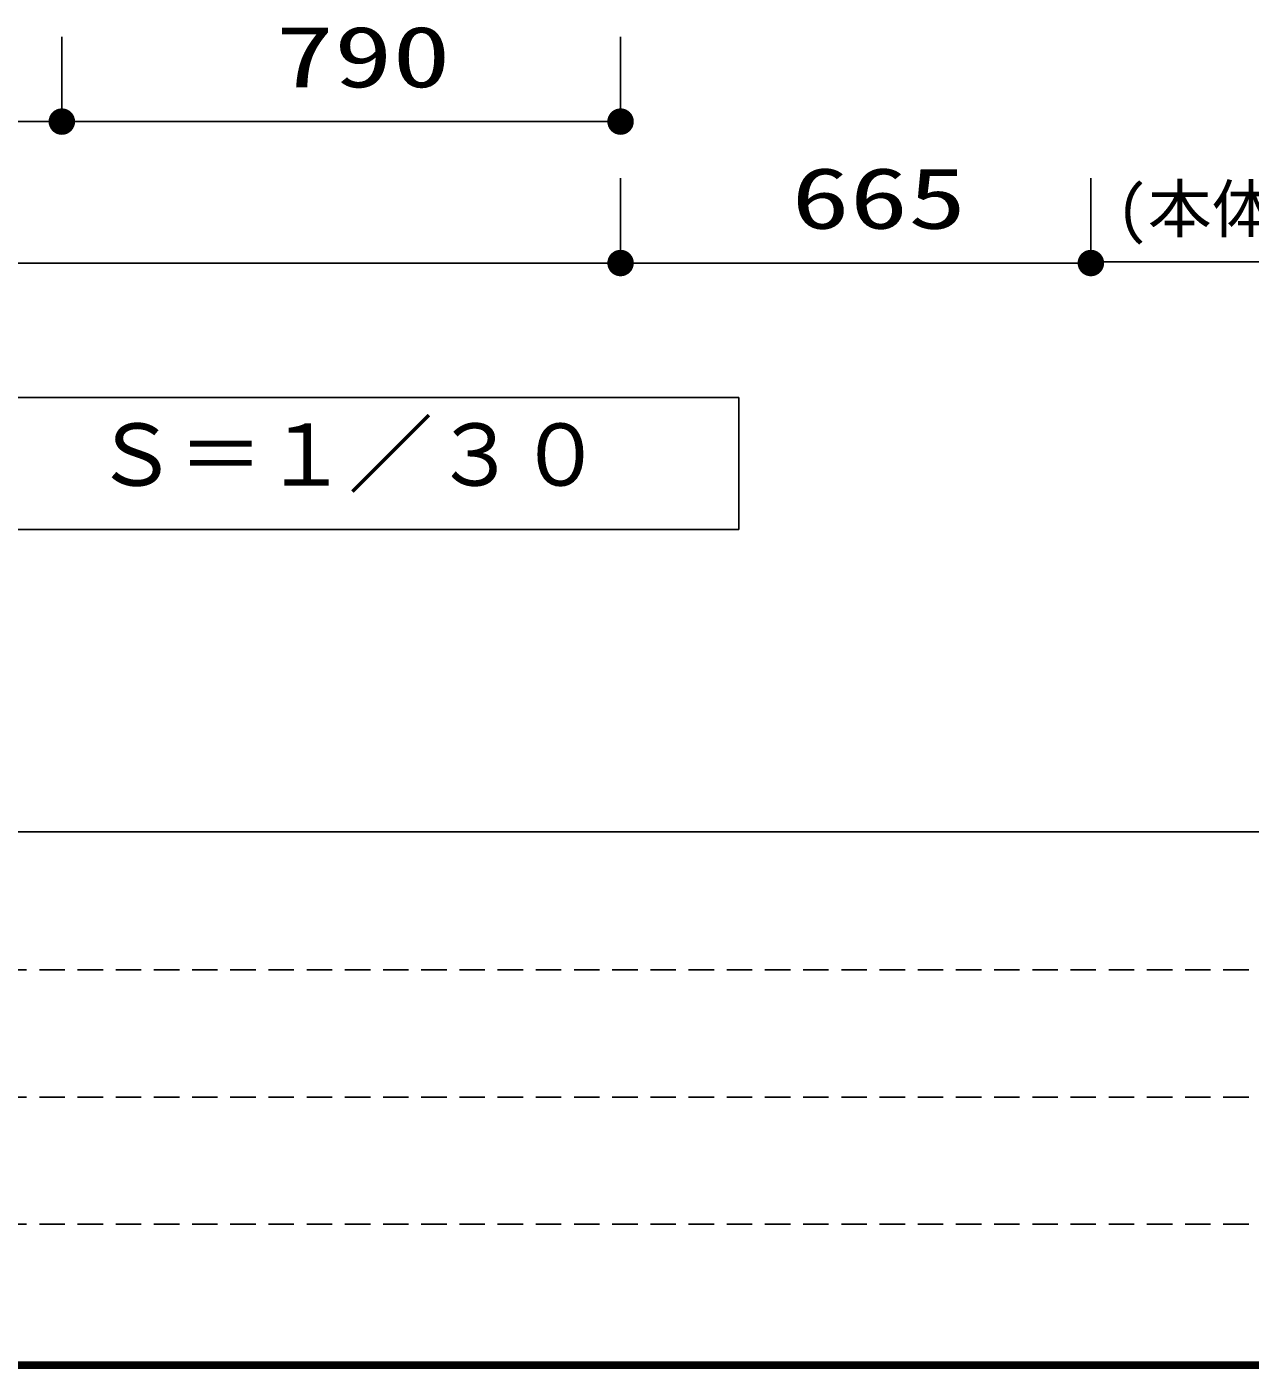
# Model space of a CAD drawing. Units: millimetres, scale not verified. Extents: x -9364 to 7955, y -6535 to 5543.
# Drawn here: x -4480 to -2750, y -6042 to -4145 of the extents above; entities that cross this region are included whole.
import ezdxf
from ezdxf.enums import TextEntityAlignment as Align

# ---------------------------------------------------------------- set-up
doc = ezdxf.new("R2010")
doc.units = ezdxf.units.MM
doc.header["$LTSCALE"] = 30
doc.linetypes.add('DASHED1', pattern=[1.8, 1.2, -0.6])
for name, color, linetype, lineweight in [('0-2_SEISAKU', 3, 'Continuous', 25), ('0-6_SUNPO', 7, 'Continuous', 25), ('0-7_07', 7, 'Continuous', 25)]:
    doc.layers.add(name, color=color, linetype=linetype, lineweight=lineweight)
doc.styles.add('MS Gothic', font='')
doc.styles.add('ＭＳ ゴシック', font='')
doc.styles.get('MS Gothic').set_extended_font_data('MS Gothic')
doc.styles.get('ＭＳ ゴシック').set_extended_font_data('MS Gothic')

msp = doc.modelspace()

# ---------------------------------------------------------------- linework, layer by layer
at = {"layer": '0-2_SEISAKU'}
msp.add_lwpolyline([(-3472.95, -4855.97), (-3472.95, -4669.66), (-5502.27, -4669.66), (-5502.27, -4855.97)], close=True, dxfattribs=at)
at = {"layer": '0-6_SUNPO', "color": 4}
for p, q in [((-4430.11, -4159.39), (-4430.11, -4279.39)), ((-4430.11, -4159.39), (-4430.11, -4279.39)), ((-3640.11, -4159.39), (-3640.11, -4279.39)), ((-6040.11, -4279.39), (-4430.11, -4279.39)), ((-4430.11, -4279.39), (-3640.11, -4279.39)), ((-3640.11, -4359.39), (-3640.11, -4479.39)), ((-3640.11, -4359.39), (-3640.11, -4479.39)), ((-2975.11, -4359.39), (-2975.11, -4479.39)), ((-6040.11, -4479.39), (-3640.11, -4479.39)), ((-3640.11, -4479.39), (-2975.11, -4479.39)), ((-2975.11, -4477.89), (-2526.4, -4477.89))]:
    msp.add_line(p, q, dxfattribs=at)
at = {"layer": '0-6_SUNPO'}
for points in [[(-4443.37, -4266.13), (-4430.11, -4279.39), (-4445.7, -4268.97)], [(-4443.37, -4266.13), (-4430.11, -4279.39), (-4445.7, -4268.97)], [(-4440.53, -4263.8), (-4430.11, -4279.39), (-4443.37, -4266.13)], [(-4440.53, -4263.8), (-4430.11, -4279.39), (-4443.37, -4266.13)], [(-4437.29, -4262.07), (-4430.11, -4279.39), (-4440.53, -4263.8)], [(-4437.29, -4262.07), (-4430.11, -4279.39), (-4440.53, -4263.8)], [(-4433.77, -4261), (-4430.11, -4279.39), (-4437.29, -4262.07)], [(-4433.77, -4261), (-4430.11, -4279.39), (-4437.29, -4262.07)], [(-4430.11, -4260.64), (-4430.11, -4279.39), (-4433.77, -4261)], [(-4430.11, -4260.64), (-4430.11, -4279.39), (-4433.77, -4261)], [(-4426.45, -4261), (-4430.11, -4279.39), (-4430.11, -4260.64)], [(-4426.45, -4261), (-4430.11, -4279.39), (-4430.11, -4260.64)], [(-4422.93, -4262.07), (-4430.11, -4279.39), (-4426.45, -4261)], [(-4422.93, -4262.07), (-4430.11, -4279.39), (-4426.45, -4261)], [(-4419.69, -4263.8), (-4430.11, -4279.39), (-4422.93, -4262.07)], [(-4419.69, -4263.8), (-4430.11, -4279.39), (-4422.93, -4262.07)], [(-4416.85, -4266.13), (-4430.11, -4279.39), (-4419.69, -4263.8)], [(-4416.85, -4266.13), (-4430.11, -4279.39), (-4419.69, -4263.8)], [(-4414.52, -4268.97), (-4430.11, -4279.39), (-4416.85, -4266.13)], [(-4414.52, -4268.97), (-4430.11, -4279.39), (-4416.85, -4266.13)], [(-3653.37, -4266.13), (-3640.11, -4279.39), (-3655.7, -4268.97)], [(-3650.53, -4263.8), (-3640.11, -4279.39), (-3653.37, -4266.13)], [(-3647.29, -4262.07), (-3640.11, -4279.39), (-3650.53, -4263.8)], [(-3643.77, -4261), (-3640.11, -4279.39), (-3647.29, -4262.07)], [(-3640.11, -4260.64), (-3640.11, -4279.39), (-3643.77, -4261)], [(-3636.45, -4261), (-3640.11, -4279.39), (-3640.11, -4260.64)], [(-3632.93, -4262.07), (-3640.11, -4279.39), (-3636.45, -4261)], [(-3629.69, -4263.8), (-3640.11, -4279.39), (-3632.93, -4262.07)], [(-3626.85, -4266.13), (-3640.11, -4279.39), (-3629.69, -4263.8)], [(-3624.52, -4268.97), (-3640.11, -4279.39), (-3626.85, -4266.13)], [(-4448.5, -4275.73), (-4430.11, -4279.39), (-4448.86, -4279.39)], [(-4448.5, -4275.73), (-4430.11, -4279.39), (-4448.86, -4279.39)], [(-4448.86, -4279.39), (-4430.11, -4279.39), (-4448.5, -4283.05)], [(-4448.86, -4279.39), (-4430.11, -4279.39), (-4448.5, -4283.05)], [(-4447.43, -4272.22), (-4430.11, -4279.39), (-4448.5, -4275.73)], [(-4447.43, -4272.22), (-4430.11, -4279.39), (-4448.5, -4275.73)], [(-4448.5, -4283.05), (-4430.11, -4279.39), (-4447.43, -4286.57)], [(-4448.5, -4283.05), (-4430.11, -4279.39), (-4447.43, -4286.57)], [(-4445.7, -4268.97), (-4430.11, -4279.39), (-4447.43, -4272.22)], [(-4445.7, -4268.97), (-4430.11, -4279.39), (-4447.43, -4272.22)], [(-4447.43, -4286.57), (-4430.11, -4279.39), (-4445.7, -4289.81)], [(-4447.43, -4286.57), (-4430.11, -4279.39), (-4445.7, -4289.81)], [(-4445.7, -4289.81), (-4430.11, -4279.39), (-4443.37, -4292.65)], [(-4445.7, -4289.81), (-4430.11, -4279.39), (-4443.37, -4292.65)], [(-4443.37, -4292.65), (-4430.11, -4279.39), (-4440.53, -4294.98)], [(-4443.37, -4292.65), (-4430.11, -4279.39), (-4440.53, -4294.98)], [(-4440.53, -4294.98), (-4430.11, -4279.39), (-4437.29, -4296.71)], [(-4440.53, -4294.98), (-4430.11, -4279.39), (-4437.29, -4296.71)], [(-4437.29, -4296.71), (-4430.11, -4279.39), (-4433.77, -4297.78)], [(-4437.29, -4296.71), (-4430.11, -4279.39), (-4433.77, -4297.78)], [(-4433.77, -4297.78), (-4430.11, -4279.39), (-4430.11, -4298.14)], [(-4433.77, -4297.78), (-4430.11, -4279.39), (-4430.11, -4298.14)], [(-4412.79, -4272.22), (-4430.11, -4279.39), (-4414.52, -4268.97)], [(-4412.79, -4272.22), (-4430.11, -4279.39), (-4414.52, -4268.97)], [(-4411.72, -4275.73), (-4430.11, -4279.39), (-4412.79, -4272.22)], [(-4411.72, -4275.73), (-4430.11, -4279.39), (-4412.79, -4272.22)], [(-4411.36, -4279.39), (-4430.11, -4279.39), (-4411.72, -4275.73)], [(-4411.36, -4279.39), (-4430.11, -4279.39), (-4411.72, -4275.73)], [(-4430.11, -4298.14), (-4430.11, -4279.39), (-4426.45, -4297.78)], [(-4426.45, -4297.78), (-4430.11, -4279.39), (-4422.93, -4296.71)], [(-4422.93, -4296.71), (-4430.11, -4279.39), (-4419.69, -4294.98)], [(-4419.69, -4294.98), (-4430.11, -4279.39), (-4416.85, -4292.65)], [(-4416.85, -4292.65), (-4430.11, -4279.39), (-4414.52, -4289.81)], [(-4414.52, -4289.81), (-4430.11, -4279.39), (-4412.79, -4286.57)], [(-4412.79, -4286.57), (-4430.11, -4279.39), (-4411.72, -4283.05)], [(-4411.72, -4283.05), (-4430.11, -4279.39), (-4411.36, -4279.39)], [(-4430.11, -4298.14), (-4430.11, -4279.39), (-4426.45, -4297.78)], [(-4426.45, -4297.78), (-4430.11, -4279.39), (-4422.93, -4296.71)], [(-4422.93, -4296.71), (-4430.11, -4279.39), (-4419.69, -4294.98)], [(-4419.69, -4294.98), (-4430.11, -4279.39), (-4416.85, -4292.65)], [(-4416.85, -4292.65), (-4430.11, -4279.39), (-4414.52, -4289.81)], [(-4414.52, -4289.81), (-4430.11, -4279.39), (-4412.79, -4286.57)], [(-4412.79, -4286.57), (-4430.11, -4279.39), (-4411.72, -4283.05)], [(-4411.72, -4283.05), (-4430.11, -4279.39), (-4411.36, -4279.39)], [(-3658.5, -4275.73), (-3640.11, -4279.39), (-3658.86, -4279.39)], [(-3658.86, -4279.39), (-3640.11, -4279.39), (-3658.5, -4283.05)], [(-3657.43, -4272.22), (-3640.11, -4279.39), (-3658.5, -4275.73)], [(-3658.5, -4283.05), (-3640.11, -4279.39), (-3657.43, -4286.57)], [(-3655.7, -4268.97), (-3640.11, -4279.39), (-3657.43, -4272.22)], [(-3657.43, -4286.57), (-3640.11, -4279.39), (-3655.7, -4289.81)], [(-3655.7, -4289.81), (-3640.11, -4279.39), (-3653.37, -4292.65)], [(-3653.37, -4292.65), (-3640.11, -4279.39), (-3650.53, -4294.98)], [(-3650.53, -4294.98), (-3640.11, -4279.39), (-3647.29, -4296.71)], [(-3647.29, -4296.71), (-3640.11, -4279.39), (-3643.77, -4297.78)], [(-3643.77, -4297.78), (-3640.11, -4279.39), (-3640.11, -4298.14)], [(-3622.79, -4272.22), (-3640.11, -4279.39), (-3624.52, -4268.97)], [(-3621.72, -4275.73), (-3640.11, -4279.39), (-3622.79, -4272.22)], [(-3621.36, -4279.39), (-3640.11, -4279.39), (-3621.72, -4275.73)], [(-3640.11, -4298.14), (-3640.11, -4279.39), (-3636.45, -4297.78)], [(-3636.45, -4297.78), (-3640.11, -4279.39), (-3632.93, -4296.71)], [(-3632.93, -4296.71), (-3640.11, -4279.39), (-3629.69, -4294.98)], [(-3629.69, -4294.98), (-3640.11, -4279.39), (-3626.85, -4292.65)], [(-3626.85, -4292.65), (-3640.11, -4279.39), (-3624.52, -4289.81)], [(-3624.52, -4289.81), (-3640.11, -4279.39), (-3622.79, -4286.57)], [(-3622.79, -4286.57), (-3640.11, -4279.39), (-3621.72, -4283.05)], [(-3621.72, -4283.05), (-3640.11, -4279.39), (-3621.36, -4279.39)], [(-3658.5, -4475.73), (-3640.11, -4479.39), (-3658.86, -4479.39)], [(-3658.5, -4475.73), (-3640.11, -4479.39), (-3658.86, -4479.39)], [(-3657.43, -4472.22), (-3640.11, -4479.39), (-3658.5, -4475.73)], [(-3657.43, -4472.22), (-3640.11, -4479.39), (-3658.5, -4475.73)], [(-3655.7, -4468.97), (-3640.11, -4479.39), (-3657.43, -4472.22)], [(-3655.7, -4468.97), (-3640.11, -4479.39), (-3657.43, -4472.22)], [(-3653.37, -4466.13), (-3640.11, -4479.39), (-3655.7, -4468.97)], [(-3653.37, -4466.13), (-3640.11, -4479.39), (-3655.7, -4468.97)], [(-3650.53, -4463.8), (-3640.11, -4479.39), (-3653.37, -4466.13)], [(-3650.53, -4463.8), (-3640.11, -4479.39), (-3653.37, -4466.13)], [(-3647.29, -4462.07), (-3640.11, -4479.39), (-3650.53, -4463.8)], [(-3647.29, -4462.07), (-3640.11, -4479.39), (-3650.53, -4463.8)], [(-3643.77, -4461), (-3640.11, -4479.39), (-3647.29, -4462.07)], [(-3643.77, -4461), (-3640.11, -4479.39), (-3647.29, -4462.07)], [(-3640.11, -4460.64), (-3640.11, -4479.39), (-3643.77, -4461)], [(-3640.11, -4460.64), (-3640.11, -4479.39), (-3643.77, -4461)], [(-3636.45, -4461), (-3640.11, -4479.39), (-3640.11, -4460.64)], [(-3636.45, -4461), (-3640.11, -4479.39), (-3640.11, -4460.64)], [(-3632.93, -4462.07), (-3640.11, -4479.39), (-3636.45, -4461)], [(-3632.93, -4462.07), (-3640.11, -4479.39), (-3636.45, -4461)], [(-3629.69, -4463.8), (-3640.11, -4479.39), (-3632.93, -4462.07)], [(-3629.69, -4463.8), (-3640.11, -4479.39), (-3632.93, -4462.07)], [(-3626.85, -4466.13), (-3640.11, -4479.39), (-3629.69, -4463.8)], [(-3626.85, -4466.13), (-3640.11, -4479.39), (-3629.69, -4463.8)], [(-3624.52, -4468.97), (-3640.11, -4479.39), (-3626.85, -4466.13)], [(-3624.52, -4468.97), (-3640.11, -4479.39), (-3626.85, -4466.13)], [(-3622.79, -4472.22), (-3640.11, -4479.39), (-3624.52, -4468.97)], [(-3622.79, -4472.22), (-3640.11, -4479.39), (-3624.52, -4468.97)], [(-3621.72, -4475.73), (-3640.11, -4479.39), (-3622.79, -4472.22)], [(-3621.72, -4475.73), (-3640.11, -4479.39), (-3622.79, -4472.22)], [(-3621.36, -4479.39), (-3640.11, -4479.39), (-3621.72, -4475.73)], [(-3621.36, -4479.39), (-3640.11, -4479.39), (-3621.72, -4475.73)], [(-2993.5, -4475.73), (-2975.11, -4479.39), (-2993.86, -4479.39)], [(-2992.43, -4472.22), (-2975.11, -4479.39), (-2993.5, -4475.73)], [(-2990.7, -4468.97), (-2975.11, -4479.39), (-2992.43, -4472.22)], [(-2988.37, -4466.13), (-2975.11, -4479.39), (-2990.7, -4468.97)], [(-2985.53, -4463.8), (-2975.11, -4479.39), (-2988.37, -4466.13)], [(-2982.29, -4462.07), (-2975.11, -4479.39), (-2985.53, -4463.8)], [(-2978.77, -4461), (-2975.11, -4479.39), (-2982.29, -4462.07)], [(-2975.11, -4460.64), (-2975.11, -4479.39), (-2978.77, -4461)], [(-2971.45, -4461), (-2975.11, -4479.39), (-2975.11, -4460.64)], [(-2967.93, -4462.07), (-2975.11, -4479.39), (-2971.45, -4461)], [(-2964.69, -4463.8), (-2975.11, -4479.39), (-2967.93, -4462.07)], [(-2961.85, -4466.13), (-2975.11, -4479.39), (-2964.69, -4463.8)], [(-2959.52, -4468.97), (-2975.11, -4479.39), (-2961.85, -4466.13)], [(-2957.79, -4472.22), (-2975.11, -4479.39), (-2959.52, -4468.97)], [(-2956.72, -4475.73), (-2975.11, -4479.39), (-2957.79, -4472.22)], [(-2956.36, -4479.39), (-2975.11, -4479.39), (-2956.72, -4475.73)], [(-3658.86, -4479.39), (-3640.11, -4479.39), (-3658.5, -4483.05)], [(-3658.86, -4479.39), (-3640.11, -4479.39), (-3658.5, -4483.05)], [(-3658.5, -4483.05), (-3640.11, -4479.39), (-3657.43, -4486.57)], [(-3658.5, -4483.05), (-3640.11, -4479.39), (-3657.43, -4486.57)], [(-3657.43, -4486.57), (-3640.11, -4479.39), (-3655.7, -4489.81)], [(-3657.43, -4486.57), (-3640.11, -4479.39), (-3655.7, -4489.81)], [(-3655.7, -4489.81), (-3640.11, -4479.39), (-3653.37, -4492.65)], [(-3655.7, -4489.81), (-3640.11, -4479.39), (-3653.37, -4492.65)], [(-3653.37, -4492.65), (-3640.11, -4479.39), (-3650.53, -4494.98)], [(-3653.37, -4492.65), (-3640.11, -4479.39), (-3650.53, -4494.98)], [(-3650.53, -4494.98), (-3640.11, -4479.39), (-3647.29, -4496.71)], [(-3650.53, -4494.98), (-3640.11, -4479.39), (-3647.29, -4496.71)], [(-3647.29, -4496.71), (-3640.11, -4479.39), (-3643.77, -4497.78)], [(-3647.29, -4496.71), (-3640.11, -4479.39), (-3643.77, -4497.78)], [(-3643.77, -4497.78), (-3640.11, -4479.39), (-3640.11, -4498.14)], [(-3643.77, -4497.78), (-3640.11, -4479.39), (-3640.11, -4498.14)], [(-3640.11, -4498.14), (-3640.11, -4479.39), (-3636.45, -4497.78)], [(-3636.45, -4497.78), (-3640.11, -4479.39), (-3632.93, -4496.71)], [(-3632.93, -4496.71), (-3640.11, -4479.39), (-3629.69, -4494.98)], [(-3629.69, -4494.98), (-3640.11, -4479.39), (-3626.85, -4492.65)], [(-3626.85, -4492.65), (-3640.11, -4479.39), (-3624.52, -4489.81)], [(-3624.52, -4489.81), (-3640.11, -4479.39), (-3622.79, -4486.57)], [(-3622.79, -4486.57), (-3640.11, -4479.39), (-3621.72, -4483.05)], [(-3621.72, -4483.05), (-3640.11, -4479.39), (-3621.36, -4479.39)], [(-3640.11, -4498.14), (-3640.11, -4479.39), (-3636.45, -4497.78)], [(-3636.45, -4497.78), (-3640.11, -4479.39), (-3632.93, -4496.71)], [(-3632.93, -4496.71), (-3640.11, -4479.39), (-3629.69, -4494.98)], [(-3629.69, -4494.98), (-3640.11, -4479.39), (-3626.85, -4492.65)], [(-3626.85, -4492.65), (-3640.11, -4479.39), (-3624.52, -4489.81)], [(-3624.52, -4489.81), (-3640.11, -4479.39), (-3622.79, -4486.57)], [(-3622.79, -4486.57), (-3640.11, -4479.39), (-3621.72, -4483.05)], [(-3621.72, -4483.05), (-3640.11, -4479.39), (-3621.36, -4479.39)], [(-2993.86, -4479.39), (-2975.11, -4479.39), (-2993.5, -4483.05)], [(-2993.5, -4483.05), (-2975.11, -4479.39), (-2992.43, -4486.57)], [(-2992.43, -4486.57), (-2975.11, -4479.39), (-2990.7, -4489.81)], [(-2990.7, -4489.81), (-2975.11, -4479.39), (-2988.37, -4492.65)], [(-2988.37, -4492.65), (-2975.11, -4479.39), (-2985.53, -4494.98)], [(-2985.53, -4494.98), (-2975.11, -4479.39), (-2982.29, -4496.71)], [(-2982.29, -4496.71), (-2975.11, -4479.39), (-2978.77, -4497.78)], [(-2978.77, -4497.78), (-2975.11, -4479.39), (-2975.11, -4498.14)], [(-2975.11, -4498.14), (-2975.11, -4479.39), (-2971.45, -4497.78)], [(-2971.45, -4497.78), (-2975.11, -4479.39), (-2967.93, -4496.71)], [(-2967.93, -4496.71), (-2975.11, -4479.39), (-2964.69, -4494.98)], [(-2964.69, -4494.98), (-2975.11, -4479.39), (-2961.85, -4492.65)], [(-2961.85, -4492.65), (-2975.11, -4479.39), (-2959.52, -4489.81)], [(-2959.52, -4489.81), (-2975.11, -4479.39), (-2957.79, -4486.57)], [(-2957.79, -4486.57), (-2975.11, -4479.39), (-2956.72, -4483.05)], [(-2956.72, -4483.05), (-2975.11, -4479.39), (-2956.36, -4479.39)]]:
    msp.add_solid(points, dxfattribs=at)
at = {"layer": '0-7_07'}
for p, q in [((-8223.88, -5283.63), (7946.12, -5283.63)), ((7954.52, -6042.03), (-8232.28, -6042.03)), ((7953.92, -6041.43), (-8231.68, -6041.43)), ((7953.32, -6040.83), (-8231.08, -6040.83)), ((7952.72, -6040.23), (-8230.48, -6040.23)), ((7952.12, -6039.63), (-8229.88, -6039.63)), ((7951.52, -6039.03), (-8229.28, -6039.03)), ((7950.92, -6038.43), (-8228.68, -6038.43)), ((7950.32, -6037.83), (-8228.08, -6037.83)), ((7949.72, -6037.23), (-8227.48, -6037.23)), ((7949.12, -6036.63), (-8226.88, -6036.63)), ((7948.52, -6036.03), (-8226.28, -6036.03)), ((7947.92, -6035.43), (-8225.68, -6035.43)), ((7947.32, -6034.83), (-8225.08, -6034.83)), ((7946.72, -6034.23), (-8224.48, -6034.23)), ((-8223.88, -6033.63), (7946.12, -6033.63))]:
    msp.add_line(p, q, dxfattribs=at)
at = {"layer": '0-7_07', "linetype": 'DASHED1'}
for p, q in [((-213.88, -5478.63), (-8223.88, -5478.63)), ((-213.88, -5658.63), (-8223.88, -5658.63)), ((-213.88, -5838.63), (-8223.88, -5838.63))]:
    msp.add_line(p, q, dxfattribs=at)

# ---------------------------------------------------------------- texts
at = {"layer": '0-2_SEISAKU', "color": 4, "style": 'MS Gothic'}
msp.add_text('Ｓ＝１／３０', height=87.98, dxfattribs=at).set_placement((-4385.19, -4820.59), align=Align.BOTTOM_LEFT)
at = {"layer": '0-6_SUNPO', "color": 3, "style": 'ＭＳ ゴシック', "width": 1.4}
for s, p in [('790', (-4127.68, -4256.89)), ('665', (-3398.47, -4456.89))]:
    msp.add_text(s, height=86.59, dxfattribs=at).set_placement(p, align=Align.BOTTOM_LEFT)
at = {"layer": '0-6_SUNPO', "color": 4, "style": 'MS Gothic'}
msp.add_text('(本体寸法）', height=65.98, dxfattribs=at).set_placement((-2939.29, -4455.6), align=Align.BOTTOM_LEFT)

doc.saveas('drawing.dxf')
